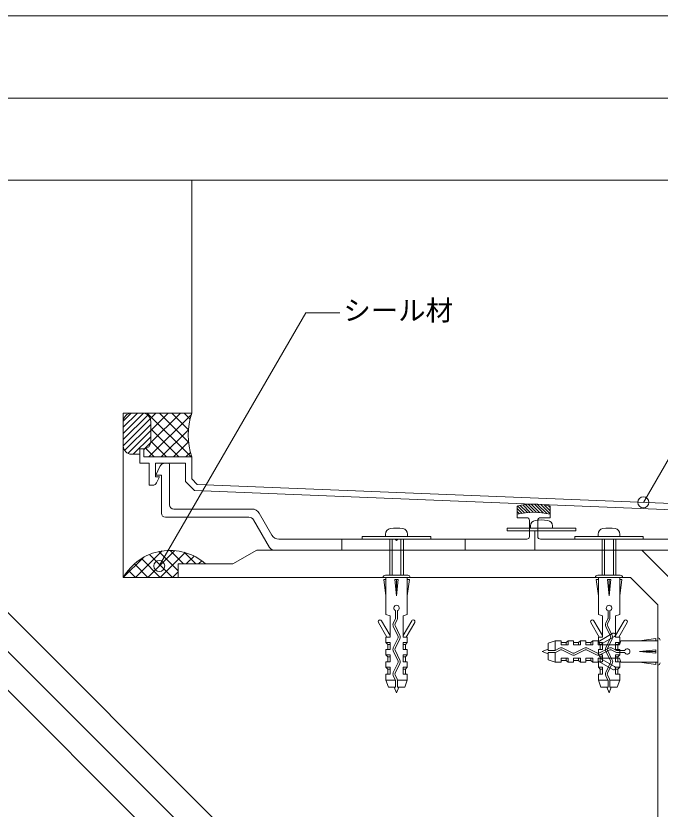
# Model space of a CAD drawing. Units: millimetres, scale not verified. Extents: x -690 to 690, y -477 to 478.
# Drawn here: x 13.8 to 248.9, y 188 to 477.6 of the extents above; entities that cross this region are included whole.
import ezdxf
from ezdxf.enums import TextEntityAlignment as Align

# ---------------------------------------------------------------- set-up
doc = ezdxf.new("R2010")
doc.units = ezdxf.units.MM
doc.header["$LTSCALE"] = 2
doc.linetypes.add('USER2', pattern=[19.05, 12.7, -6.35])
for name, color, linetype, lineweight in [('0-0_0', 7, 'Continuous', 80), ('0-1_WAKU', 7, 'Continuous', 18), ('0-3_KUTAI', 3, 'Continuous', 18), ('0-4_BOUSUI', 1, 'Continuous', 18), ('0-5_MOJI', 7, 'Continuous', 18), ('0-6_HATCH', 9, 'Continuous', 18), ('0-7_KASAGI', 150, 'Continuous', 18), ('0-9_KANAMONO_SCREW', 4, 'Continuous', 18)]:
    doc.layers.add(name, color=color, linetype=linetype, lineweight=lineweight)
doc.styles.add('ＭＳ ゴシック', font='')
doc.styles.get('ＭＳ ゴシック').set_extended_font_data('MS Gothic')

msp = doc.modelspace()

# ---------------------------------------------------------------- linework, layer by layer
at = {"layer": '0-0_0', "lineweight": 18}
msp.add_line((-689.991, 447.556), (690.009, 447.556), dxfattribs=at)
at = {"layer": '0-1_WAKU'}
for points in [[(-689.991, -477.444), (690.009, -477.444), (690.009, 477.556), (-689.991, 477.556)], [(690.009, 417.556), (-689.991, 417.556), (-689.991, 477.556), (690.009, 477.556)]]:
    msp.add_lwpolyline(points, close=True, dxfattribs=at)
at = {"layer": '0-3_KUTAI'}
for p, q in [((78.009, 332.556), (78.009, 417.556)), ((53.009, 272.556), (53.009, 332.556)), ((53.009, 332.556), (78.009, 332.556)), ((238.009, 272.556), (53.009, 272.556)), ((238.009, 272.556), (248.009, 262.556))]:
    msp.add_line(p, q, dxfattribs=at)
msp.add_lwpolyline([(690.009, -227.444), (248.009, -227.444), (248.009, 262.556)], dxfattribs=at)
at = {"layer": '0-4_BOUSUI'}
for p, q in [((56.009, 332.556), (60.009, 332.556)), ((53.009, 320.556), (53.009, 329.556)), ((63.009, 329.556), (63.009, 322.056))]:
    msp.add_line(p, q, dxfattribs=at)
for points in [[(60.509, 319.556), (59.009, 319.556), (59.009, 317.556), (56.009, 317.556)], [(73.009, 272.556), (73.009, 277.556), (93.009, 277.556), (101.669, 282.556)], [(690.009, -217.444), (301.649, -217.444), (258.009, -173.805), (258.009, 266.698), (242.151, 282.556), (101.669, 282.556)]]:
    msp.add_lwpolyline(points, dxfattribs=at)
for centre, radius, start, end in [((56.009, 329.556), 3, 90, 180), ((60.009, 329.556), 3, 0, 90), ((102.136, 324.556), 25.419, 161.65574, 198.34426), ((60.509, 322.056), 2.5, 270, 0), ((56.009, 320.556), 3, 180, 270), ((70.042, 262.856), 19.601, 48.58413, 150.34051)]:
    msp.add_arc(centre, radius, start, end, dxfattribs=at)
at = {"layer": '0-5_MOJI'}
for p, q in [((66.123, 276.766), (119.542, 369.2)), ((119.542, 369.2), (132.042, 369.2)), ((242.744, 299.994), (263.971, 336.76))]:
    msp.add_line(p, q, dxfattribs=at)
for centre in [(242.744, 299.994), (66.123, 276.766)]:
    msp.add_circle(centre, 2, dxfattribs=at)
at = {"layer": '0-6_HATCH'}
for p, q in [((53.009, 327.412), (58.153, 332.556)), ((53.009, 325.167), (60.376, 332.533)), ((53.009, 322.922), (61.94, 331.852)), ((53.009, 320.677), (62.851, 330.518)), ((53.011, 329.659), (55.906, 332.554)), ((60.376, 332.533), (60.398, 332.556)), ((77.757, 316.556), (61.757, 332.556)), ((62.359, 316.556), (77.845, 332.042)), ((62.851, 330.518), (64.888, 332.556)), ((62.979, 321.666), (73.868, 332.556)), ((63.009, 326.186), (69.378, 332.556)), ((76.851, 321.952), (66.247, 332.556)), ((76.792, 326.501), (70.738, 332.556)), ((77.396, 330.388), (75.228, 332.556)), ((53.496, 318.918), (63.009, 328.431)), ((54.686, 317.863), (63.009, 326.186)), ((73.267, 316.556), (63.009, 326.814)), ((66.849, 316.556), (76.792, 326.499)), ((56.623, 317.556), (63.009, 323.941)), ((60.899, 319.586), (62.979, 321.666)), ((68.777, 316.556), (63.009, 322.323)), ((71.339, 316.556), (76.841, 322.057)), ((60.509, 319.196), (60.899, 319.586)), ((64.287, 316.556), (61.192, 319.651)), ((58.868, 317.556), (59.009, 317.696)), ((75.829, 316.556), (77.514, 318.241)), ((57.499, 272.556), (67.193, 282.249)), ((61.989, 272.556), (71.811, 282.377)), ((70.97, 272.556), (62.555, 280.971)), ((73.009, 275.006), (65.983, 282.032)), ((66.48, 272.556), (75.582, 281.658)), ((74.95, 277.556), (70.048, 282.457)), ((79.44, 277.556), (75.24, 281.756)), ((53.009, 272.556), (60.343, 279.889)), ((66.48, 272.556), (59.594, 279.441)), ((75.97, 277.556), (78.804, 280.39)), ((80.46, 277.556), (81.595, 278.691)), ((57.499, 272.556), (54.834, 275.221)), ((61.989, 272.556), (57.03, 277.515)), ((70.97, 272.556), (73.009, 274.595)), ((0.009, 270.556), (248.009, 22.556)), ((0.009, 256.413), (248.009, 8.413)), ((0.009, 242.271), (248.009, -5.729))]:
    msp.add_line(p, q, dxfattribs=at)
at = {"layer": '0-7_KASAGI'}
for p, q in [((64.909, 309.856), (66.376, 313.083)), ((68.197, 314.256), (69.409, 314.256)), ((69.909, 313.756), (69.909, 299.056)), ((196.709, 295.625), (196.709, 298.625)), ((199.409, 296.137), (196.879, 298.666)), ((200.418, 296.25), (197.799, 298.869)), ((201.466, 296.325), (198.75, 299.04)), ((202.558, 296.355), (199.735, 299.178)), ((206.165, 296.116), (202.986, 299.295)), ((207.514, 295.89), (204.155, 299.248)), ((208.709, 295.816), (205.325, 299.201)), ((208.709, 296.939), (206.597, 299.051)), ((208.709, 298.062), (207.976, 298.794)), ((208.709, 298.625), (208.709, 295.625)), ((71.409, 297.556), (99.981, 297.556)), ((102.579, 296.056), (107.198, 288.056)), ((198.435, 295.988), (196.709, 297.714)), ((197.495, 295.806), (196.709, 296.591)), ((98.826, 294.556), (68.409, 294.556)), ((106.332, 283.556), (100.558, 293.556)), ((201.209, 287.556), (201.209, 293.356)), ((204.209, 293.356), (204.209, 287.556)), ((132.709, 286.556), (132.709, 282.556)), ((177.709, 286.556), (177.709, 282.556)), ((227.709, 286.556), (227.709, 282.556)), ((313.89, 282.556), (108.064, 282.556))]:
    msp.add_line(p, q, dxfattribs=at)
at = {"layer": '0-7_KASAGI', "linetype": 'USER2'}
msp.add_line((203.088, 282.556), (203.088, 289.556), dxfattribs=at)
at = {"layer": '0-7_KASAGI'}
for points in [[(325.925, 296.64), (80.009, 306.556), (78.009, 308.556), (78.009, 316.556), (60.509, 316.556), (60.509, 319.556), (59.009, 319.556), (59.009, 314.256), (62.409, 314.256), (62.409, 306.256), (63.782, 306.256)], [(65.124, 307.085), (66.209, 309.256), (64.709, 309.256), (64.709, 314.256), (75.709, 314.256), (75.709, 307.603), (79.018, 304.294), (322.83, 294.462)], [(66.909, 296.056), (66.909, 309.856), (64.909, 309.856)], [(203.7, 296.336), (202.709, 297.326), (200.756, 299.279)], [(204.899, 296.259), (202.709, 298.449), (201.818, 299.34)], [(200.209, 294.356), (196.709, 294.356), (196.709, 295.625)], [(208.709, 295.625), (208.709, 294.356), (205.209, 294.356)], [(109.796, 286.556), (152.209, 286.556), (152.709, 286.056), (153.209, 286.556), (200.209, 286.556)], [(205.209, 286.556), (252.209, 286.556), (252.709, 286.056), (253.209, 286.556), (293.209, 286.556)]]:
    msp.add_lwpolyline(points, dxfattribs=at)
for centre, radius, start, end in [((68.197, 312.256), 2, 90, 155.55605), ((69.409, 313.756), 0.5, 0, 90), ((63.782, 307.756), 1.5, 270, 333.43495), ((71.409, 299.056), 1.5, 180, 270), ((202.709, 274.356), 25, 76.11346, 103.88654), ((68.409, 296.056), 1.5, 180, 270), ((99.981, 294.556), 3, 30, 90), ((202.709, 271.356), 25, 76.11346, 103.88654), ((98.826, 292.556), 2, 30, 90), ((200.209, 293.356), 1, 0, 90), ((205.209, 293.356), 1, 90, 180), ((109.796, 289.556), 3, 210, 270), ((200.209, 287.556), 1, 270, 0), ((205.209, 287.556), 1, 180, 270), ((108.064, 284.556), 2, 210, 270)]:
    msp.add_arc(centre, radius, start, end, dxfattribs=at)
at = {"layer": '0-9_KANAMONO_SCREW'}
for p, q in [((150.209, 273.406), (150.209, 286.556)), ((151.109, 273.406), (151.109, 286.556)), ((154.309, 273.406), (154.309, 286.556)), ((155.209, 273.406), (155.209, 286.556)), ((227.717, 273.406), (227.717, 286.556)), ((228.617, 273.406), (228.617, 286.556)), ((231.817, 273.406), (231.817, 286.556)), ((232.717, 273.406), (232.717, 286.556)), ((147.759, 272.556), (157.659, 272.556)), ((156.809, 273.406), (148.609, 273.406)), ((225.267, 272.556), (235.167, 272.556)), ((234.317, 273.406), (226.117, 273.406)), ((152.109, 271.856), (153.309, 271.856)), ((152.109, 271.856), (152.709, 265.856)), ((152.709, 265.856), (152.709, 271.856)), ((153.309, 271.856), (152.709, 265.856)), ((229.617, 271.856), (230.817, 271.856)), ((229.617, 271.856), (230.217, 265.856)), ((230.217, 265.856), (230.217, 271.856)), ((230.817, 271.856), (230.217, 265.856)), ((152.359, 260.469), (152.359, 257.787)), ((153.059, 257.787), (153.059, 260.469)), ((229.867, 260.469), (229.867, 257.787)), ((230.567, 257.787), (230.567, 260.469)), ((149.155, 250.806), (146.08, 256.131)), ((147.206, 256.781), (150.309, 251.406)), ((152.293, 257.501), (151.51, 255.898)), ((152.138, 255.591), (152.922, 257.194)), ((153.909, 251.398), (152.138, 255.02)), ((158.212, 256.781), (155.109, 251.406)), ((156.264, 250.806), (159.338, 256.131)), ((226.663, 250.806), (223.588, 256.131)), ((224.714, 256.781), (227.817, 251.406)), ((229.801, 257.501), (229.018, 255.898)), ((229.646, 255.591), (230.43, 257.194)), ((231.417, 251.398), (229.646, 255.02)), ((235.72, 256.781), (232.617, 251.406)), ((233.772, 250.806), (236.846, 256.131)), ((151.51, 254.713), (153.28, 251.091)), ((226.259, 249.11), (231.584, 252.185)), ((229.018, 254.713), (230.788, 251.091)), ((153.28, 250.52), (151.51, 246.898)), ((152.138, 246.591), (153.909, 250.213)), ((210.509, 249.456), (210.509, 245.948)), ((232.234, 251.059), (226.859, 247.956)), ((230.788, 250.52), (229.018, 246.898)), ((229.646, 246.591), (231.417, 250.213)), ((248.009, 250.506), (248.009, 240.606)), ((149.459, 248.156), (149.459, 246.306)), ((155.959, 248.156), (155.109, 248.156)), ((156.609, 248.806), (155.959, 248.156)), ((155.959, 248.156), (155.959, 246.306)), ((212.166, 246.755), (210.563, 245.972)), ((210.871, 245.343), (212.474, 246.126)), ((214.609, 248.806), (212.759, 248.806)), ((213.045, 246.126), (216.666, 244.356)), ((216.974, 244.985), (213.352, 246.755)), ((219.109, 248.806), (217.259, 248.806)), ((221.166, 246.755), (217.545, 244.985)), ((217.852, 244.356), (221.474, 246.126)), ((223.609, 248.806), (221.759, 248.806)), ((222.045, 246.126), (225.666, 244.356)), ((225.974, 244.985), (222.352, 246.755)), ((230.166, 246.755), (226.545, 244.985)), ((226.852, 244.356), (230.474, 246.126)), ((226.967, 248.156), (226.967, 246.306)), ((231.045, 246.126), (232.648, 245.343)), ((232.955, 245.972), (231.352, 246.755)), ((233.467, 248.156), (232.617, 248.156)), ((234.117, 248.806), (233.467, 248.156)), ((233.467, 248.156), (233.467, 246.306)), ((247.309, 246.156), (241.309, 245.556)), ((247.309, 246.156), (247.309, 244.956)), ((149.459, 243.656), (149.459, 241.806)), ((151.51, 245.713), (153.28, 242.091)), ((153.909, 242.398), (152.138, 246.02)), ((155.959, 243.656), (155.959, 241.806)), ((210.509, 241.656), (210.509, 245.226)), ((226.967, 243.656), (226.967, 241.806)), ((229.018, 245.713), (230.788, 242.091)), ((231.417, 242.398), (229.646, 246.02)), ((235.922, 245.906), (233.241, 245.906)), ((233.241, 245.206), (235.922, 245.206)), ((233.467, 243.656), (233.467, 241.806)), ((241.309, 245.556), (247.309, 245.556)), ((247.309, 244.956), (241.309, 245.556)), ((153.28, 241.52), (151.51, 237.898)), ((152.138, 237.591), (153.909, 241.213)), ((214.609, 242.306), (212.759, 242.306)), ((219.109, 242.306), (217.259, 242.306)), ((223.609, 242.306), (221.759, 242.306)), ((223.609, 242.306), (223.609, 243.156)), ((224.259, 241.656), (223.609, 242.306)), ((226.259, 242.001), (231.584, 238.926)), ((232.234, 240.052), (226.859, 243.156)), ((230.788, 241.52), (229.018, 237.898)), ((229.646, 237.591), (231.417, 241.213)), ((149.459, 239.156), (149.459, 237.306)), ((155.959, 239.156), (155.959, 237.306)), ((226.967, 239.156), (226.967, 237.306)), ((233.467, 239.156), (233.467, 237.306)), ((148.809, 235.056), (152.317, 235.056)), ((151.51, 236.713), (152.293, 235.11)), ((152.922, 235.417), (152.138, 237.02)), ((156.609, 235.056), (153.039, 235.056)), ((226.317, 235.056), (229.825, 235.056)), ((229.018, 236.713), (229.801, 235.11)), ((230.43, 235.417), (229.646, 237.02)), ((234.117, 235.056), (230.547, 235.056))]:
    msp.add_line(p, q, dxfattribs=at)
for points in [[(193.08, 289.556), (218.08, 289.556), (218.08, 290.556), (193.08, 290.556)], [(140.209, 286.556), (165.209, 286.556), (165.209, 287.556), (140.209, 287.556)], [(217.717, 286.556), (242.717, 286.556), (242.717, 287.556), (217.717, 287.556)]]:
    msp.add_lwpolyline(points, close=True, dxfattribs=at)
for points in [[(209.58, 291.414), (209.58, 290.556), (201.58, 290.556), (201.58, 291.414)], [(156.709, 288.414), (156.709, 287.556), (148.709, 287.556), (148.709, 288.414)], [(234.217, 288.414), (234.217, 287.556), (226.217, 287.556), (226.217, 288.414)], [(152.359, 234.824), (152.359, 232.556), (149.709, 232.556), (148.809, 235.056), (148.809, 237.306), (150.309, 237.306), (150.309, 239.806), (148.809, 239.806), (148.809, 241.806), (150.309, 241.806), (150.309, 244.306), (148.809, 244.306), (148.809, 246.306), (150.309, 246.306), (150.309, 248.806), (148.809, 248.806), (148.809, 250.806), (150.309, 250.806), (150.309, 258.606), (148.809, 259.106), (148.809, 272.556)], [(156.609, 272.556), (156.609, 259.106), (155.109, 258.606), (155.109, 250.806), (156.609, 250.806), (156.609, 248.806), (155.109, 248.806), (155.109, 246.306), (156.609, 246.306), (156.609, 244.306), (155.109, 244.306), (155.109, 241.806), (156.609, 241.806), (156.609, 239.806), (155.109, 239.806), (155.109, 237.306), (156.609, 237.306), (156.609, 235.056), (155.709, 232.556), (153.059, 232.556), (153.059, 234.824)], [(229.867, 234.824), (229.867, 232.556), (227.217, 232.556), (226.317, 235.056), (226.317, 237.306), (227.817, 237.306), (227.817, 239.806), (226.317, 239.806), (226.317, 241.806), (227.817, 241.806), (227.817, 244.306), (226.317, 244.306), (226.317, 246.306), (227.817, 246.306), (227.817, 248.806), (226.317, 248.806), (226.317, 250.806), (227.817, 250.806), (227.817, 258.606), (226.317, 259.106), (226.317, 272.556)], [(234.117, 272.556), (234.117, 259.106), (232.617, 258.606), (232.617, 250.806), (234.117, 250.806), (234.117, 248.806), (232.617, 248.806), (232.617, 246.306), (234.117, 246.306), (234.117, 244.306), (232.617, 244.306), (232.617, 241.806), (234.117, 241.806), (234.117, 239.806), (232.617, 239.806), (232.617, 237.306), (234.117, 237.306), (234.117, 235.056), (233.217, 232.556), (230.567, 232.556), (230.567, 234.824)], [(148.809, 271.856), (148.009, 271.856), (148.809, 265.856)], [(156.609, 271.856), (157.409, 271.856), (156.609, 265.856)], [(226.317, 271.856), (225.517, 271.856), (226.317, 265.856)], [(234.117, 271.856), (234.917, 271.856), (234.117, 265.856)], [(210.278, 245.906), (208.009, 245.906), (208.009, 248.556), (210.509, 249.456), (212.759, 249.456), (212.759, 247.956), (215.259, 247.956), (215.259, 249.456), (217.259, 249.456), (217.259, 247.956), (219.759, 247.956), (219.759, 249.456), (221.759, 249.456), (221.759, 247.956), (224.259, 247.956), (224.259, 249.456), (226.259, 249.456), (226.259, 247.956), (234.059, 247.956), (234.559, 249.456), (248.009, 249.456)], [(215.259, 249.456), (214.609, 248.806), (214.609, 247.956)], [(219.759, 249.456), (219.109, 248.806), (219.109, 247.956)], [(224.259, 249.456), (223.609, 248.806), (223.609, 247.956)], [(247.309, 249.456), (247.309, 250.256), (241.309, 249.456)], [(148.809, 248.806), (149.459, 248.156), (150.309, 248.156)], [(208.009, 246.38), (205.859, 245.556), (208.009, 244.731)], [(226.317, 248.806), (226.967, 248.156), (227.817, 248.156)], [(148.809, 244.306), (149.459, 243.656), (150.309, 243.656)], [(156.609, 244.306), (155.959, 243.656), (155.109, 243.656)], [(248.009, 241.656), (234.559, 241.656), (234.059, 243.156), (226.259, 243.156), (226.259, 241.656), (224.259, 241.656), (224.259, 243.156), (221.759, 243.156), (221.759, 241.656), (219.759, 241.656), (219.759, 243.156), (217.259, 243.156), (217.259, 241.656), (215.259, 241.656), (215.259, 243.156), (212.759, 243.156), (212.759, 241.656), (210.509, 241.656), (208.009, 242.556), (208.009, 245.206), (210.278, 245.206)], [(226.317, 244.306), (226.967, 243.656), (227.817, 243.656)], [(234.117, 244.306), (233.467, 243.656), (232.617, 243.656)], [(215.259, 241.656), (214.609, 242.306), (214.609, 243.156)], [(219.759, 241.656), (219.109, 242.306), (219.109, 243.156)], [(247.309, 241.656), (247.309, 240.856), (241.309, 241.656)], [(148.809, 239.806), (149.459, 239.156), (150.309, 239.156)], [(156.609, 239.806), (155.959, 239.156), (155.109, 239.156)], [(226.317, 239.806), (226.967, 239.156), (227.817, 239.156)], [(234.117, 239.806), (233.467, 239.156), (232.617, 239.156)], [(151.885, 232.556), (152.709, 230.406), (153.533, 232.556)], [(229.393, 232.556), (230.217, 230.406), (231.041, 232.556)]]:
    msp.add_lwpolyline(points, dxfattribs=at)
for centre, radius, start, end in [((203.58, 291.414), 2, 98.06815, 180), ((205.58, 277.306), 16.25, 81.93185, 98.06815), ((207.58, 291.414), 2, 360, 81.93185), ((150.709, 288.414), 2, 98.06815, 180), ((152.709, 274.306), 16.25, 81.93185, 98.06815), ((154.709, 288.414), 2, 360, 81.93185), ((228.217, 288.414), 2, 98.06815, 180), ((230.217, 274.306), 16.25, 81.93185, 98.06815), ((232.217, 288.414), 2, 360, 81.93185), ((148.609, 272.556), 0.85, 90, 180), ((156.809, 272.556), 0.85, 0, 90), ((226.117, 272.556), 0.85, 90, 180), ((234.317, 272.556), 0.85, 0, 90), ((152.709, 261.406), 1, 290.48732, 249.51268), ((230.217, 261.406), 1, 290.48732, 249.51268), ((151.709, 257.787), 0.65, 333.9465, 360), ((151.709, 257.787), 1.35, 333.9465, 0), ((229.217, 257.787), 0.65, 333.9465, 360), ((229.217, 257.787), 1.35, 333.9465, 0), ((146.643, 256.456), 0.65, 30, 210), ((152.722, 255.306), 1.35, 153.9465, 206.0535), ((152.722, 255.306), 0.65, 153.9465, 206.0535), ((158.775, 256.456), 0.65, 330, 150), ((224.151, 256.456), 0.65, 30, 210), ((230.23, 255.306), 1.35, 153.9465, 206.0535), ((230.23, 255.306), 0.65, 153.9465, 206.0535), ((236.283, 256.456), 0.65, 330, 150), ((231.909, 251.622), 0.65, 300, 120), ((152.696, 250.806), 0.65, 333.9465, 26.0535), ((152.696, 250.806), 1.35, 333.9465, 26.0535), ((230.204, 250.806), 0.65, 333.9465, 26.0535), ((230.204, 250.806), 1.35, 333.9465, 26.0535), ((248.009, 249.656), 0.85, 360, 90), ((152.722, 246.306), 1.35, 153.9465, 206.0535), ((152.722, 246.306), 0.65, 153.9465, 206.0535), ((212.759, 245.542), 1.35, 63.9465, 116.0535), ((212.759, 245.542), 0.65, 63.9465, 116.0535), ((221.759, 245.542), 1.35, 63.9465, 116.0535), ((221.759, 245.542), 0.65, 63.9465, 116.0535), ((230.23, 246.306), 1.35, 153.9465, 206.0535), ((230.23, 246.306), 0.65, 153.9465, 206.0535), ((230.759, 245.542), 1.35, 63.9465, 116.0535), ((230.759, 245.542), 0.65, 63.9465, 116.0535), ((236.859, 245.556), 1, 200.48732, 159.51268), ((210.278, 246.556), 0.65, 270, 296.0535), ((210.278, 246.556), 1.35, 270, 296.0535), ((217.259, 245.569), 1.35, 243.9465, 296.0535), ((217.259, 245.569), 0.65, 243.9465, 296.0535), ((226.259, 245.569), 1.35, 243.9465, 296.0535), ((226.259, 245.569), 0.65, 243.9465, 296.0535), ((233.241, 246.556), 1.35, 243.9465, 270), ((233.241, 246.556), 0.65, 243.9465, 270), ((152.696, 241.806), 0.65, 333.9465, 26.0535), ((152.696, 241.806), 1.35, 333.9465, 26.0535), ((230.204, 241.806), 0.65, 333.9465, 26.0535), ((230.204, 241.806), 1.35, 333.9465, 26.0535), ((248.009, 241.456), 0.85, 270, 0), ((152.722, 237.306), 1.35, 153.9465, 206.0535), ((152.722, 237.306), 0.65, 153.9465, 206.0535), ((230.23, 237.306), 1.35, 153.9465, 206.0535), ((230.23, 237.306), 0.65, 153.9465, 206.0535), ((231.909, 239.489), 0.65, 240, 60), ((151.709, 234.824), 0.65, 0, 26.0535), ((151.709, 234.824), 1.35, 360, 26.0535), ((229.217, 234.824), 0.65, 0, 26.0535), ((229.217, 234.824), 1.35, 360, 26.0535)]:
    msp.add_arc(centre, radius, start, end, dxfattribs=at)

# ---------------------------------------------------------------- texts
at = {"layer": '0-5_MOJI', "style": 'ＭＳ ゴシック'}
msp.add_text('シール材', height=7.331, dxfattribs=at).set_placement((133.292, 364.2), align=Align.BOTTOM_LEFT)

doc.saveas('drawing.dxf')
